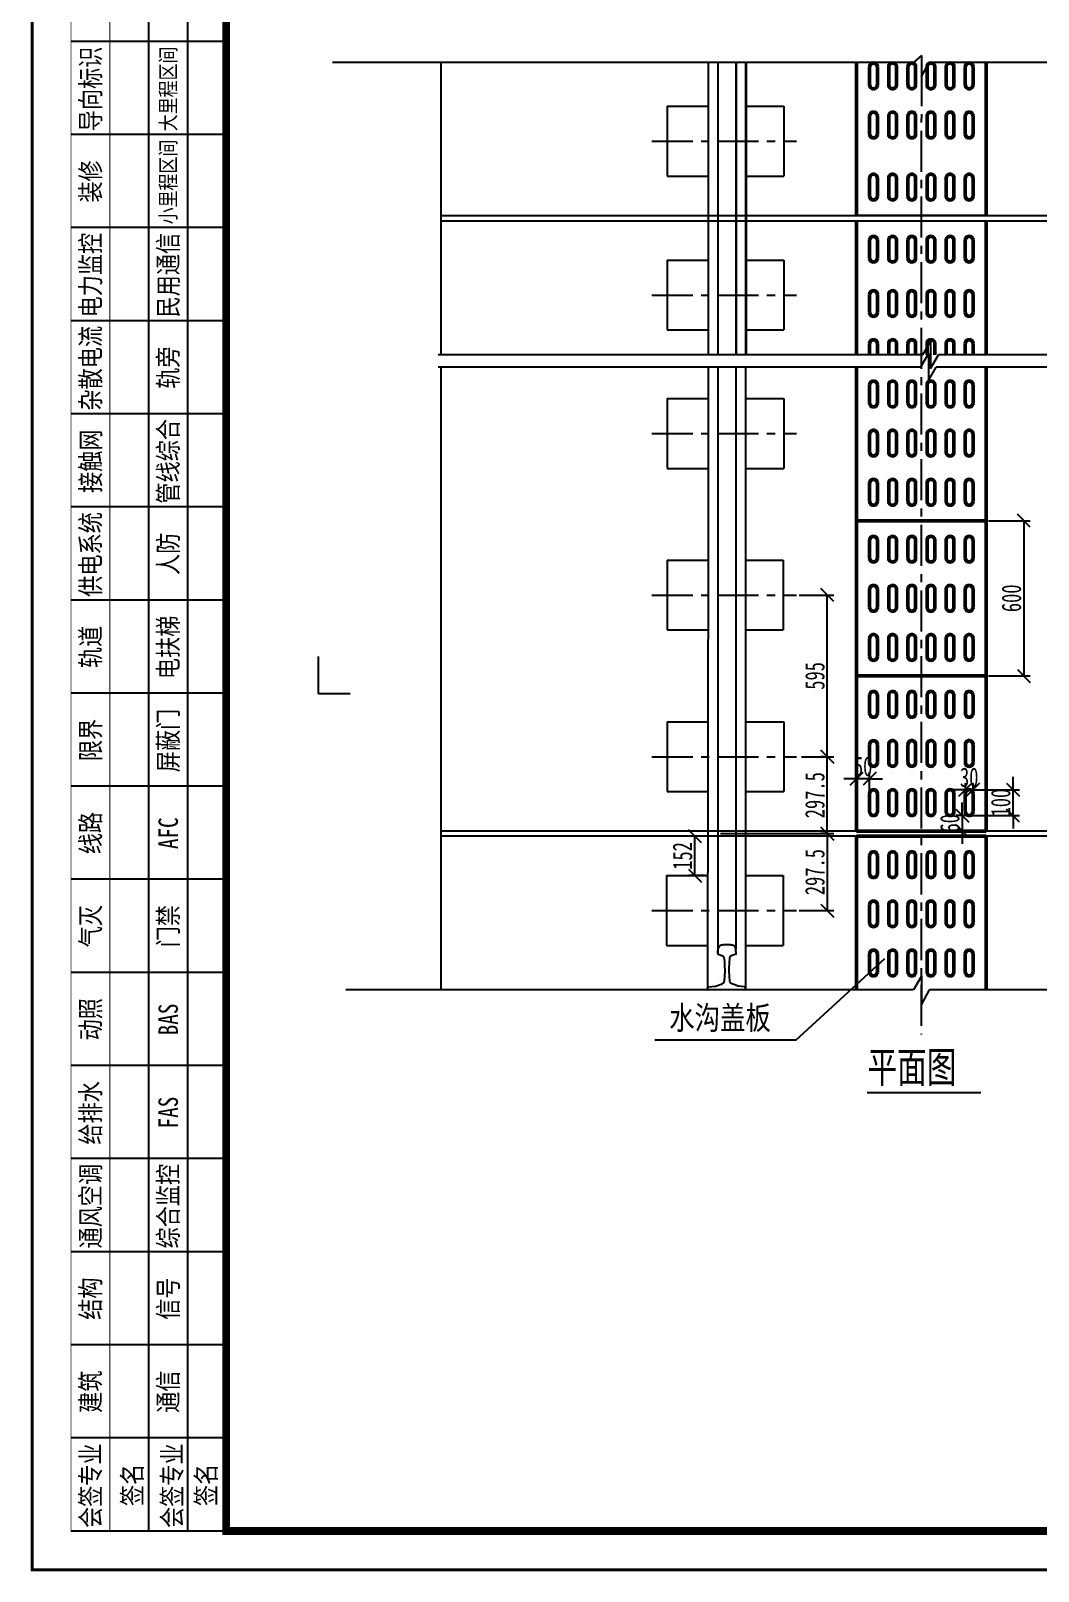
# Model space of a CAD drawing. Header units: inches. Extents: x -74742 to 562475, y -20348 to -3846.
# Drawn here: x 527814 to 531708, y -20348 to -14392 of the extents above; entities that cross this region are included whole.
import ezdxf
from ezdxf.enums import TextEntityAlignment as Align

# ---------------------------------------------------------------- set-up
doc = ezdxf.new("R2010")
doc.units = ezdxf.units.IN
doc.header["$MEASUREMENT"] = 0
doc.header["$PDSIZE"] = -1
doc.linetypes.add('ACAD_ISO04W100', pattern=[30.5, 24, -3, 0.5, -3])
doc.linetypes.add('CENTER', pattern=[50.8, 31.75, -6.35, 6.35, -6.35])
doc.layers.get('DEFPOINTS').update_dxf_attribs({"color": 250})
for name, color, linetype in [('4', 4, 'Continuous'), ('Axes', 7, 'ACAD_ISO04W100'), ('BZ', 7, 'Continuous'), ('GesoftDrawFrameCountersignBlockLayer', 7, 'Continuous'), ('GesoftDrawFrameCountersignLayer', 7, 'Continuous'), ('GesoftDrawFrameFrameBlockLayer', 7, 'Continuous'), ('GesoftDrawFrameInLineLayer', 85, 'Continuous'), ('GesoftDrawFrameOutLineLayer', 180, 'Continuous'), ('GesoftDrawFrameTitleLayer', 7, 'Continuous'), ('Main', 4, 'Continuous'), ('Secondary', 7, 'Continuous'), ('尺寸标注', 7, 'Continuous'), ('标注', 3, 'Continuous')]:
    doc.layers.add(name, color=color, linetype=linetype)
doc.styles.add('HZ', font='SimSun.ttf', dxfattribs={"width": 0.7})
doc.styles.add('HZTXT', font='SimSun.ttf', dxfattribs={"width": 0.8})
doc.styles.add('宋体', font='SimSun.ttf', dxfattribs={"width": 0.8})
doc.styles.add('宋体样式', font='SimSun.ttf', dxfattribs={"width": 0.8})
doc.styles.add('宋体样式宽度0.8', font='SimSun.ttf', dxfattribs={"width": 0.8})
doc.styles.add('条形码', font='BC_C39.FBC', dxfattribs={"height": 11})
doc.dimstyles.new('尺寸标注', dxfattribs={"dimtxt": 75, "dimasz": 50, "dimexe": 25, "dimexo": 10, "dimgap": 10, "dimtad": 1, "dimdec": 0, "dimzin": 0, "dimdsep": 46, "dimtxsty": 'HZ', "dimblk": 'OBLIQUE', "dimcen": 0.09, "dimclrt": 7, "dimazin": 2, "dimtfac": 1, "dimtdec": 0, "dimtix": 1, "dimtmove": 1, "dimatfit": 3, "dimfxl": 0, "dimtolj": 1, "dimtzin": 0, "dimarcsym": 0})

# ---------------------------------------------------------------- blocks, each defined once
blk = doc.blocks.new('_OBLIQUE')
at = {"color": 0, "linetype": 'ByBlock'}
blk.add_line((-0.5, -0.5), (0.5, 0.5), dxfattribs=at)
blk = doc.blocks.new('*D22')
at = {"layer": 'DEFPOINTS', "color": 0, "transparency": 16777216}
for p in [(530469.3, -17496.4), (530773.5, -17793.9), (530892.4, -17793.9)]:
    blk.add_point(p, dxfattribs=at)
at = {"layer": '尺寸标注', "color": 0, "lineweight": -2, "transparency": 16777216}
for p, q in [((530479.3, -17496.4), (530917.4, -17496.4)), ((530892.4, -17496.4), (530892.4, -17793.9)), ((530783.5, -17793.9), (530917.4, -17793.9))]:
    blk.add_line(p, q, dxfattribs=at)
at = {"layer": '尺寸标注', "color": 0, "lineweight": -2, "transparency": 16777216, "xscale": 50, "yscale": 50, "zscale": 50}
for p, rotation in [((530892.4, -17496.4), 90), ((530892.4, -17793.9), 270)]:
    blk.add_blockref('_OBLIQUE', p, dxfattribs=dict(at, rotation=rotation))
at = {"layer": '尺寸标注', "color": 7, "transparency": 16777216, "insert": (530844.9, -17645.1), "char_height": 75, "attachment_point": 5, "rotation": 90, "style": 'HZ'}
blk.add_mtext('\\A1;297.5', dxfattribs=at)
blk = doc.blocks.new('*D20')
at = {"layer": 'DEFPOINTS', "color": 0, "transparency": 16777216}
for p in [(530773.5, -16573.9), (530892.4, -16573.9), (530783.5, -17198.9)]:
    blk.add_point(p, dxfattribs=at)
at = {"layer": '尺寸标注', "color": 0, "lineweight": -2, "transparency": 16777216}
for p, q in [((530783.5, -16573.9), (530917.4, -16573.9)), ((530892.4, -17198.9), (530892.4, -16573.9)), ((530793.5, -17198.9), (530917.4, -17198.9))]:
    blk.add_line(p, q, dxfattribs=at)
at = {"layer": '尺寸标注', "color": 0, "lineweight": -2, "transparency": 16777216, "xscale": 50, "yscale": 50, "zscale": 50}
for p, rotation in [((530892.4, -16573.9), 90), ((530892.4, -17198.9), 270)]:
    blk.add_blockref('_OBLIQUE', p, dxfattribs=dict(at, rotation=rotation))
at = {"layer": '尺寸标注', "color": 7, "transparency": 16777216, "insert": (530844.9, -16886.4), "char_height": 75, "attachment_point": 5, "rotation": 90, "style": 'HZ'}
blk.add_mtext('\\A1;595', dxfattribs=at)
blk = doc.blocks.new('*D7')
at = {"layer": 'DEFPOINTS', "color": 0, "transparency": 16777216}
for p in [(530892.4, -17198.9), (530892.4, -17198.9), (530892.4, -17496.4)]:
    blk.add_point(p, dxfattribs=at)
at = {"layer": '尺寸标注', "color": 0, "lineweight": -2, "transparency": 16777216}
for p, q in [((530882.4, -17198.9), (530867.4, -17198.9)), ((530892.4, -17496.4), (530892.4, -17198.9)), ((530882.4, -17496.4), (530867.4, -17496.4))]:
    blk.add_line(p, q, dxfattribs=at)
at = {"layer": '尺寸标注', "color": 0, "lineweight": -2, "transparency": 16777216, "xscale": 50, "yscale": 50, "zscale": 50}
for p, rotation in [((530892.4, -17198.9), 90), ((530892.4, -17496.4), 270)]:
    blk.add_blockref('_OBLIQUE', p, dxfattribs=dict(at, rotation=rotation))
at = {"layer": '尺寸标注', "color": 7, "transparency": 16777216, "insert": (530844.9, -17347.7), "char_height": 75, "attachment_point": 5, "rotation": 90, "style": 'HZ'}
blk.add_mtext('\\A1;297.5', dxfattribs=at)
blk = doc.blocks.new('*D21')
at = {"layer": 'DEFPOINTS', "color": 0, "transparency": 16777216}
for p in [(530380.8, -17506.4), (530430.5, -17506.4), (530430.4, -17658.8)]:
    blk.add_point(p, dxfattribs=at)
at = {"layer": '尺寸标注', "color": 0, "lineweight": -2, "transparency": 16777216}
for p, q in [((530420.5, -17506.4), (530355.8, -17506.4)), ((530380.8, -17658.8), (530380.8, -17506.4)), ((530420.4, -17658.8), (530355.8, -17658.8))]:
    blk.add_line(p, q, dxfattribs=at)
at = {"layer": '尺寸标注', "color": 0, "lineweight": -2, "transparency": 16777216, "xscale": 50, "yscale": 50, "zscale": 50}
for p, rotation in [((530380.8, -17506.4), 90), ((530380.8, -17658.8), 270)]:
    blk.add_blockref('_OBLIQUE', p, dxfattribs=dict(at, rotation=rotation))
at = {"layer": '尺寸标注', "color": 7, "transparency": 16777216, "insert": (530333.3, -17582.6), "char_height": 75, "attachment_point": 5, "rotation": 90, "style": 'HZ'}
blk.add_mtext('\\A1;152', dxfattribs=at)
blk = doc.blocks.new('*D91')
at = {"layer": 'DEFPOINTS', "color": 0, "transparency": 16777216}
for p in [(531441.1, -17326.4), (531610.4, -17326.4), (531441.1, -17426.4)]:
    blk.add_point(p, dxfattribs=at)
at = {"layer": '尺寸标注', "color": 0, "lineweight": -2, "transparency": 16777216}
for p, q in [((531451.1, -17326.4), (531635.4, -17326.4)), ((531610.4, -17326.4), (531610.4, -17276.4)), ((531610.4, -17426.4), (531610.4, -17326.4)), ((531451.1, -17426.4), (531635.4, -17426.4)), ((531610.4, -17426.4), (531610.4, -17476.4))]:
    blk.add_line(p, q, dxfattribs=at)
at = {"layer": '尺寸标注', "color": 0, "lineweight": -2, "transparency": 16777216, "xscale": 50, "yscale": 50, "zscale": 50}
for p, rotation in [((531610.4, -17326.4), 270), ((531610.4, -17426.4), 90)]:
    blk.add_blockref('_OBLIQUE', p, dxfattribs=dict(at, rotation=rotation))
at = {"layer": '尺寸标注', "color": 7, "transparency": 16777216, "insert": (531562.9, -17376.4), "char_height": 75, "attachment_point": 5, "rotation": 90, "style": 'HZ'}
blk.add_mtext('\\A1;100', dxfattribs=at)
blk = doc.blocks.new('*D92')
at = {"layer": 'DEFPOINTS', "color": 0, "transparency": 16777216}
for p in [(531456.1, -17326.4), (531426.1, -17354.6), (531456.1, -17354.6)]:
    blk.add_point(p, dxfattribs=at)
at = {"layer": '尺寸标注', "color": 0, "lineweight": -2, "transparency": 16777216}
for p, q in [((531426.1, -17326.4), (531376.1, -17326.4)), ((531426.1, -17344.6), (531426.1, -17301.4)), ((531426.1, -17326.4), (531456.1, -17326.4)), ((531456.1, -17344.6), (531456.1, -17301.4)), ((531456.1, -17326.4), (531506.1, -17326.4))]:
    blk.add_line(p, q, dxfattribs=at)
at = {"layer": '尺寸标注', "color": 0, "lineweight": -2, "transparency": 16777216, "xscale": 50, "yscale": 50, "zscale": 50}
blk.add_blockref('_OBLIQUE', (531426.1, -17326.4), dxfattribs=at)
at = {"layer": '尺寸标注', "color": 0, "lineweight": -2, "transparency": 16777216, "xscale": 50, "yscale": 50, "zscale": 50, "rotation": 180}
blk.add_blockref('_OBLIQUE', (531456.1, -17326.4), dxfattribs=at)
at = {"layer": '尺寸标注', "color": 7, "transparency": 16777216, "insert": (531441.1, -17278.9), "char_height": 75, "attachment_point": 5, "style": 'HZ'}
blk.add_mtext('\\A1;30', dxfattribs=at)
blk = doc.blocks.new('*D93')
at = {"layer": 'DEFPOINTS', "color": 0, "transparency": 16777216}
for p in [(531006.1, -17284.1), (531006.1, -17376.4), (531056.1, -17376.4)]:
    blk.add_point(p, dxfattribs=at)
at = {"layer": '尺寸标注', "color": 0, "lineweight": -2, "transparency": 16777216}
for p, q in [((531006.1, -17366.4), (531006.1, -17259.1)), ((531056.1, -17366.4), (531056.1, -17259.1)), ((531006.1, -17284.1), (530956.1, -17284.1)), ((531056.1, -17284.1), (531006.1, -17284.1)), ((531056.1, -17284.1), (531106.1, -17284.1))]:
    blk.add_line(p, q, dxfattribs=at)
at = {"layer": '尺寸标注', "color": 0, "lineweight": -2, "transparency": 16777216, "xscale": 50, "yscale": 50, "zscale": 50}
blk.add_blockref('_OBLIQUE', (531006.1, -17284.1), dxfattribs=at)
at = {"layer": '尺寸标注', "color": 0, "lineweight": -2, "transparency": 16777216, "xscale": 50, "yscale": 50, "zscale": 50, "rotation": 180}
blk.add_blockref('_OBLIQUE', (531056.1, -17284.1), dxfattribs=at)
at = {"layer": '尺寸标注', "color": 7, "transparency": 16777216, "insert": (531031.1, -17236.6), "char_height": 75, "attachment_point": 5, "style": 'HZ'}
blk.add_mtext('\\A1;50', dxfattribs=at)
blk = doc.blocks.new('*D94')
at = {"layer": 'DEFPOINTS', "color": 0, "transparency": 16777216}
for p in [(531441.1, -17426.4), (531414, -17486.4), (531441.1, -17486.4)]:
    blk.add_point(p, dxfattribs=at)
at = {"layer": '尺寸标注', "color": 0, "lineweight": -2, "transparency": 16777216}
for p, q in [((531414, -17426.4), (531414, -17376.4)), ((531431.1, -17426.4), (531389, -17426.4)), ((531414, -17426.4), (531414, -17486.4)), ((531431.1, -17486.4), (531389, -17486.4)), ((531414, -17486.4), (531414, -17536.4))]:
    blk.add_line(p, q, dxfattribs=at)
at = {"layer": '尺寸标注', "color": 0, "lineweight": -2, "transparency": 16777216, "xscale": 50, "yscale": 50, "zscale": 50}
for p, rotation in [((531414, -17426.4), 270), ((531414, -17486.4), 90)]:
    blk.add_blockref('_OBLIQUE', p, dxfattribs=dict(at, rotation=rotation))
at = {"layer": '尺寸标注', "color": 7, "transparency": 16777216, "insert": (531366.5, -17456.4), "char_height": 75, "attachment_point": 5, "rotation": 90, "style": 'HZ'}
blk.add_mtext('\\A1;60', dxfattribs=at)
blk = doc.blocks.new('*D95')
at = {"layer": 'DEFPOINTS', "color": 0, "transparency": 16777216}
for p in [(531506.1, -16286.4), (531506.1, -16886.4), (531652.1, -16886.4)]:
    blk.add_point(p, dxfattribs=at)
at = {"layer": '尺寸标注', "color": 0, "lineweight": -2, "transparency": 16777216}
for p, q in [((531516.1, -16286.4), (531677.1, -16286.4)), ((531652.1, -16286.4), (531652.1, -16886.4)), ((531516.1, -16886.4), (531677.1, -16886.4))]:
    blk.add_line(p, q, dxfattribs=at)
at = {"layer": '尺寸标注', "color": 0, "lineweight": -2, "transparency": 16777216, "xscale": 50, "yscale": 50, "zscale": 50}
for p, rotation in [((531652.1, -16286.4), 90), ((531652.1, -16886.4), 270)]:
    blk.add_blockref('_OBLIQUE', p, dxfattribs=dict(at, rotation=rotation))
at = {"layer": '尺寸标注', "color": 7, "transparency": 16777216, "insert": (531604.6, -16586.4), "char_height": 75, "attachment_point": 5, "rotation": 90, "style": 'HZ'}
blk.add_mtext('\\A1;600', dxfattribs=at)
blk = doc.blocks.new('杭州4号线二期会签定义_2e1cf7a908f61d0b50dc33cccab90907')
at = {"layer": 'GesoftDrawFrameCountersignLayer', "color": 7}
for p, q in [((0, 192), (-20, 192)), ((0, 180), (-20, 180)), ((0, 168), (-20, 168)), ((0, 156), (-20, 156)), ((0, 144), (-20, 144)), ((0, 132), (-20, 132)), ((0, 120), (-20, 120)), ((0, 108), (-20, 108)), ((0, 96), (-20, 96)), ((0, 84), (-20, 84)), ((0, 72), (-20, 72)), ((0, 60), (-20, 60)), ((0, 48), (-20, 48)), ((0, 36), (-20, 36)), ((0, 24), (-20, 24)), ((0, 12), (-20, 12)), ((0, 0), (-20, 0))]:
    blk.add_line(p, q, dxfattribs=at)
for points in [[(0, 285), (0, 0)], [(-10, 204), (-10, 0)], [(-5, 204), (-5, 0)]]:
    blk.add_lwpolyline(points, dxfattribs=at)
at = {"layer": 'GesoftDrawFrameCountersignLayer', "color": 7, "const_width": 0.1}
for points in [[(-20, 282), (-20, 0)], [(-15, 204), (-15, 0)]]:
    blk.add_lwpolyline(points, dxfattribs=at)
at = {"layer": 'GesoftDrawFrameCountersignLayer', "color": 7, "style": '宋体样式宽度0.8', "width": 0.8}
for s, height, p in [('导向标识', 2.5, (-16.23, 180.42)), ('大里程区间', 2, (-6.48, 180.42)), ('小里程区间', 2, (-6.48, 168.42)), ('装修', 2.5, (-16.23, 171.23)), ('电力监控', 2.5, (-16.23, 156.42)), ('民用通信', 2.5, (-6.23, 156.42)), ('杂散电流', 2.5, (-16.23, 144.42)), ('轨旁', 2.5, (-6.23, 147.23)), ('管线综合', 2.5, (-6.23, 132.42)), ('接触网', 2.5, (-16.23, 133.8)), ('供电系统', 2.5, (-16.23, 120.42)), ('人防', 2.5, (-6.23, 123.23)), ('电扶梯', 2.5, (-6.23, 109.8)), ('轨道', 2.5, (-16.23, 111.23)), ('屏蔽门', 2.5, (-6.23, 97.8)), ('限界', 2.5, (-16.23, 99.23)), ('线路', 2.5, (-16.23, 87.23)), ('AFC', 2.5, (-6.23, 87.9)), ('气灭', 2.5, (-16.23, 75.23)), ('门禁', 2.5, (-6.23, 75.23)), ('动照', 2.5, (-16.23, 63.23)), ('BAS', 2.5, (-6.23, 63.9)), ('给排水', 2.5, (-16.23, 49.8)), ('FAS', 2.5, (-6.23, 51.9)), ('通风空调', 2.5, (-16.23, 36.42)), ('综合监控', 2.5, (-6.23, 36.42)), ('结构', 2.5, (-16.23, 27.23)), ('信号', 2.5, (-6.23, 27.23)), ('建筑', 2.5, (-16.23, 15.23)), ('通信', 2.5, (-6.23, 15.23)), ('会签专业   ', 2.5, (-16.23, 0.39)), ('会签专业   ', 2.5, (-5.73, 0.39)), ('签名', 2.5, (-10.85, 3.22)), ('签名', 2.5, (-1.35, 3.22))]:
    blk.add_text(s, height=height, rotation=90, dxfattribs=at).set_placement(p)
blk = doc.blocks.new('1.75_cc4a936f11f0dce201581042e7c3c253')
at = {"layer": 'GesoftDrawFrameInLineLayer', "color": 0, "const_width": 1}
blk.add_lwpolyline([(0, 0), (0, 287), (-1125, 287), (-1125, 0), (0, 0)], dxfattribs=at)
at = {"layer": 'GesoftDrawFrameOutLineLayer', "color": 0, "const_width": 0.35}
blk.add_lwpolyline([(5, -5), (5, 292), (-1150, 292), (-1150, -5), (5, -5)], dxfattribs=at)
blk = doc.blocks.new('GESOFT00000000NEW_049a35bf7f0736cc4250df00ece10f93_cc4a936f11f0dce201581042e7c3c253_2e1cf7a908f61d0b50dc33cccab90907')
at = {"layer": 'GesoftDrawFrameCountersignBlockLayer'}
blk.add_blockref('杭州4号线二期会签定义_2e1cf7a908f61d0b50dc33cccab90907', (-1125, 0), dxfattribs=at)
at = {"layer": 'GesoftDrawFrameFrameBlockLayer'}
blk.add_blockref('1.75_cc4a936f11f0dce201581042e7c3c253', (0, 0), dxfattribs=at)
at = {"layer": 'GesoftDrawFrameTitleLayer', "color": 7, "style": '条形码', "width": 2}
blk.add_attdef('BARCODE', (-2.8, 60.5), '', height=6, rotation=90, dxfattribs=at)
at = {"layer": 'GesoftDrawFrameTitleLayer', "style": '宋体样式'}
for tag, height, width, p in [('GCMC0', 3.6, 0.8, (-40, 43.4)), ('SHEJI', 2.5, 0.8, (-154, 35.2)), ('SHEJI2', 2.5, 0.8, (-137.76, 35.27)), ('SJJD', 2.5, 0.8, (-14, 34.4)), ('JIAOHE', 2.5, 0.8, (-154, 28.8)), ('JIAOHE2', 2.5, 0.8, (-137.61, 28.83)), ('VERSION0', 2.5, 0.8, (-14, 26.4)), ('ZTSD', 2.5, 0.8, (-190, 24)), ('CEMING', 4, 0.7, (-84, 22.59)), ('ZYFZR1', 2.5, 0.8, (-154, 22.4)), ('ZYFZR2', 2.5, 0.8, (-137.76, 22.24)), ('BILI', 2.5, 0.8, (-14, 18.4)), ('XMFZR1', 2.5, 0.8, (-154, 16)), ('XMFZR2', 2.5, 0.8, (-137.98, 16.22)), ('DOCNAME0', 3.5, 0.9, (-84, 13.27)), ('SENHE', 2.5, 0.8, (-154, 9.6)), ('SENHE2', 2.5, 0.8, (-137.41, 9.52)), ('DOCNAME2', 3.5, 0.9, (-84, 9.42)), ('RIQI', 2.5, 0.8, (-14, 10.4)), ('XTSD', 2.5, 0.8, (-190, 4.8)), ('SENDING', 2.5, 0.8, (-154, 3.2)), ('SENDING2', 2.5, 0.8, (-137.41, 3.81)), ('TUHAO', 2.5, 0.8, (-91.5, 3.2)), ('PROJECTNO', 2.5, 0.8, (-47.5, 3.2)), ('PAGENUMBER', 2.5, 0.8, (-31.78, 3.83)), ('PAGECOUNT', 2.5, 0.8, (-10.8, 3.83))]:
    blk.add_attdef(tag, text='', height=height, dxfattribs=dict(at, width=width)).set_placement(p, align=Align.MIDDLE_CENTER)
blk.add_attdef('PIANMING', text='', height=4, dxfattribs=at).set_placement((-84, 31.09), align=Align.MIDDLE_CENTER)

msp = doc.modelspace()

# ---------------------------------------------------------------- linework, layer by layer
at = {"lineweight": 50}
for p, q in [((531006.06, -14515.23), (531006.06, -15106.39)), ((531056.06, -14601.44), (531056.06, -14531.39)), ((531086.06, -14601.44), (531086.06, -14531.44)), ((531130.06, -14601.46), (531130.06, -14531.38)), ((531160.06, -14531.38), (531160.06, -14601.46)), ((531204.06, -14601.46), (531204.06, -14531.38)), ((531234.06, -14531.38), (531234.06, -14601.46)), ((531278.06, -14601.46), (531278.06, -14531.38)), ((531308.06, -14531.38), (531308.06, -14601.46)), ((531352.06, -14601.46), (531352.06, -14531.38)), ((531382.06, -14531.38), (531382.06, -14601.43)), ((531426.06, -14601.46), (531426.06, -14531.38)), ((531456.06, -14531.38), (531456.06, -14601.46)), ((531506.06, -15106.39), (531506.06, -14515.23)), ((531056.06, -14791.44), (531056.06, -14721.39)), ((531086.06, -14791.44), (531086.06, -14721.44)), ((531130.06, -14791.46), (531130.06, -14721.38)), ((531160.06, -14721.38), (531160.06, -14791.46)), ((531204.06, -14791.46), (531204.06, -14721.38)), ((531234.06, -14721.38), (531234.06, -14791.46)), ((531278.06, -14791.46), (531278.06, -14721.38)), ((531308.06, -14721.38), (531308.06, -14791.46)), ((531352.06, -14791.46), (531352.06, -14721.38)), ((531382.06, -14721.38), (531382.06, -14791.43)), ((531426.06, -14791.46), (531426.06, -14721.38)), ((531456.06, -14721.38), (531456.06, -14791.46)), ((531056.06, -15031.39), (531056.06, -14961.34)), ((531086.06, -15031.39), (531086.06, -14961.39)), ((531130.06, -15031.41), (531130.06, -14961.33)), ((531160.06, -14961.33), (531160.06, -15031.41)), ((531204.06, -15031.41), (531204.06, -14961.33)), ((531234.06, -14961.33), (531234.06, -15031.41)), ((531278.06, -15031.41), (531278.06, -14961.33)), ((531308.06, -14961.33), (531308.06, -15031.41)), ((531352.06, -15031.41), (531352.06, -14961.33)), ((531382.06, -14961.33), (531382.06, -15031.38)), ((531426.06, -15031.41), (531426.06, -14961.33)), ((531456.06, -14961.33), (531456.06, -15031.41)), ((531006.06, -15126.39), (531006.06, -15644.87)), ((531506.06, -15644.87), (531506.06, -15126.39)), ((531056.06, -15271.43), (531056.06, -15201.39)), ((531086.06, -15271.43), (531086.06, -15201.43)), ((531130.06, -15271.45), (531130.06, -15201.37)), ((531160.06, -15201.37), (531160.06, -15271.45)), ((531204.06, -15271.45), (531204.06, -15201.37)), ((531234.06, -15201.37), (531234.06, -15271.45)), ((531278.06, -15271.45), (531278.06, -15201.37)), ((531308.06, -15201.37), (531308.06, -15271.45)), ((531352.06, -15271.45), (531352.06, -15201.37)), ((531382.06, -15201.37), (531382.06, -15271.42)), ((531426.06, -15271.45), (531426.06, -15201.37)), ((531456.06, -15201.37), (531456.06, -15271.45)), ((531056.06, -15481.43), (531056.06, -15411.39)), ((531086.06, -15481.43), (531086.06, -15411.43)), ((531130.06, -15481.45), (531130.06, -15411.37)), ((531160.06, -15411.37), (531160.06, -15481.45)), ((531204.06, -15481.45), (531204.06, -15411.37)), ((531234.06, -15411.37), (531234.06, -15481.45)), ((531278.06, -15481.45), (531278.06, -15411.37)), ((531308.06, -15411.37), (531308.06, -15481.45)), ((531352.06, -15481.45), (531352.06, -15411.37)), ((531382.06, -15411.37), (531382.06, -15481.42)), ((531426.06, -15481.45), (531426.06, -15411.37)), ((531456.06, -15411.37), (531456.06, -15481.45)), ((531056.06, -15644.87), (531056.06, -15601.39)), ((531086.06, -15644.87), (531086.06, -15601.43)), ((531130.06, -15644.87), (531130.06, -15601.37)), ((531160.06, -15601.37), (531160.06, -15644.87)), ((531204.06, -15644.87), (531204.06, -15601.37)), ((531234.06, -15601.37), (531234.06, -15644.87)), ((531278.06, -15644.87), (531278.06, -15601.37)), ((531308.06, -15601.37), (531308.06, -15644.87)), ((531352.06, -15644.87), (531352.06, -15601.37)), ((531382.06, -15601.37), (531382.06, -15644.87)), ((531426.06, -15644.87), (531426.06, -15601.37)), ((531456.06, -15601.37), (531456.06, -15644.87)), ((531006.06, -15693.26), (531006.06, -16546.39)), ((531506.06, -16546.39), (531506.06, -15693.26)), ((531056.06, -15831.39), (531056.06, -15761.34)), ((531086.06, -15831.39), (531086.06, -15761.39)), ((531130.06, -15831.41), (531130.06, -15761.33)), ((531160.06, -15761.33), (531160.06, -15831.41)), ((531204.06, -15831.41), (531204.06, -15761.33)), ((531234.06, -15761.33), (531234.06, -15831.41)), ((531278.06, -15831.41), (531278.06, -15761.33)), ((531308.06, -15761.33), (531308.06, -15831.41)), ((531352.06, -15831.41), (531352.06, -15761.33)), ((531382.06, -15761.33), (531382.06, -15831.38)), ((531426.06, -15831.41), (531426.06, -15761.33)), ((531456.06, -15761.33), (531456.06, -15831.41)), ((531056.06, -16021.39), (531056.06, -15951.34)), ((531086.06, -16021.39), (531086.06, -15951.39)), ((531130.06, -16021.41), (531130.06, -15951.33)), ((531160.06, -15951.33), (531160.06, -16021.41)), ((531204.06, -16021.41), (531204.06, -15951.33)), ((531234.06, -15951.33), (531234.06, -16021.41)), ((531278.06, -16021.41), (531278.06, -15951.33)), ((531308.06, -15951.33), (531308.06, -16021.41)), ((531352.06, -16021.41), (531352.06, -15951.33)), ((531382.06, -15951.33), (531382.06, -16021.38)), ((531426.06, -16021.41), (531426.06, -15951.33)), ((531456.06, -15951.33), (531456.06, -16021.41)), ((531056.06, -16211.39), (531056.06, -16141.34)), ((531086.06, -16211.39), (531086.06, -16141.39)), ((531130.06, -16211.41), (531130.06, -16141.33)), ((531160.06, -16141.33), (531160.06, -16211.41)), ((531204.06, -16211.41), (531204.06, -16141.33)), ((531234.06, -16141.33), (531234.06, -16211.41)), ((531278.06, -16211.41), (531278.06, -16141.33)), ((531308.06, -16141.33), (531308.06, -16211.41)), ((531352.06, -16211.41), (531352.06, -16141.33)), ((531382.06, -16141.33), (531382.06, -16211.38)), ((531426.06, -16211.41), (531426.06, -16141.33)), ((531456.06, -16141.33), (531456.06, -16211.41)), ((531506.06, -16286.39), (531006.06, -16286.39)), ((531056.06, -16431.38), (531056.06, -16361.33)), ((531086.06, -16431.38), (531086.06, -16361.38)), ((531130.06, -16431.4), (531130.06, -16361.32)), ((531160.06, -16361.32), (531160.06, -16431.4)), ((531204.06, -16431.4), (531204.06, -16361.32)), ((531234.06, -16361.32), (531234.06, -16431.4)), ((531278.06, -16431.4), (531278.06, -16361.32)), ((531308.06, -16361.32), (531308.06, -16431.4)), ((531352.06, -16431.4), (531352.06, -16361.32)), ((531382.06, -16361.32), (531382.06, -16431.37)), ((531426.06, -16431.4), (531426.06, -16361.32)), ((531456.06, -16361.32), (531456.06, -16431.4)), ((531006.06, -16546.39), (531006.06, -17486.39)), ((531056.06, -16621.39), (531056.06, -16551.34)), ((531086.06, -16621.39), (531086.06, -16551.39)), ((531130.06, -16621.41), (531130.06, -16551.33)), ((531160.06, -16551.33), (531160.06, -16621.41)), ((531204.06, -16621.41), (531204.06, -16551.33)), ((531234.06, -16551.33), (531234.06, -16621.41)), ((531278.06, -16621.41), (531278.06, -16551.33)), ((531308.06, -16551.33), (531308.06, -16621.41)), ((531352.06, -16621.41), (531352.06, -16551.33)), ((531382.06, -16551.33), (531382.06, -16621.38)), ((531426.06, -16621.41), (531426.06, -16551.33)), ((531456.06, -16551.33), (531456.06, -16621.41)), ((531506.06, -17486.39), (531506.06, -16546.39)), ((531056.06, -16811.39), (531056.06, -16741.34)), ((531086.06, -16811.39), (531086.06, -16741.39)), ((531130.06, -16811.41), (531130.06, -16741.33)), ((531160.06, -16741.33), (531160.06, -16811.41)), ((531204.06, -16811.41), (531204.06, -16741.33)), ((531234.06, -16741.33), (531234.06, -16811.41)), ((531278.06, -16811.41), (531278.06, -16741.33)), ((531308.06, -16741.33), (531308.06, -16811.41)), ((531352.06, -16811.41), (531352.06, -16741.33)), ((531382.06, -16741.33), (531382.06, -16811.38)), ((531426.06, -16811.41), (531426.06, -16741.33)), ((531456.06, -16741.33), (531456.06, -16811.41)), ((531506.06, -16886.39), (531006.06, -16886.39)), ((531056.07, -17031.43), (531056.07, -16961.39)), ((531086.07, -17031.43), (531086.07, -16961.43)), ((531130.07, -17031.45), (531130.07, -16961.37)), ((531160.07, -16961.37), (531160.07, -17031.45)), ((531204.07, -17031.45), (531204.07, -16961.37)), ((531234.07, -16961.37), (531234.07, -17031.45)), ((531278.07, -17031.45), (531278.07, -16961.37)), ((531308.07, -16961.37), (531308.07, -17031.45)), ((531352.07, -17031.45), (531352.07, -16961.37)), ((531382.07, -16961.37), (531382.07, -17031.42)), ((531426.07, -17031.45), (531426.07, -16961.37)), ((531456.07, -16961.37), (531456.07, -17031.45)), ((531056.07, -17221.43), (531056.07, -17151.39)), ((531086.07, -17221.43), (531086.07, -17151.43)), ((531130.07, -17221.45), (531130.07, -17151.37)), ((531160.07, -17151.37), (531160.07, -17221.45)), ((531204.07, -17221.45), (531204.07, -17151.37)), ((531234.07, -17151.37), (531234.07, -17221.45)), ((531278.07, -17221.45), (531278.07, -17151.37)), ((531308.07, -17151.37), (531308.07, -17221.45)), ((531352.07, -17221.45), (531352.07, -17151.37)), ((531382.07, -17151.37), (531382.07, -17221.42)), ((531426.07, -17221.45), (531426.07, -17151.37)), ((531456.07, -17151.37), (531456.07, -17221.45)), ((531056.06, -17411.39), (531056.06, -17341.34)), ((531086.06, -17411.39), (531086.06, -17341.39)), ((531130.06, -17411.41), (531130.06, -17341.33)), ((531160.06, -17341.33), (531160.06, -17411.41)), ((531204.06, -17411.41), (531204.06, -17341.33)), ((531234.06, -17341.33), (531234.06, -17411.41)), ((531278.06, -17411.41), (531278.06, -17341.33)), ((531308.06, -17341.33), (531308.06, -17411.41)), ((531352.06, -17411.41), (531352.06, -17341.33)), ((531382.06, -17341.33), (531382.06, -17411.38)), ((531426.06, -17411.41), (531426.06, -17341.33)), ((531456.06, -17341.33), (531456.06, -17411.41)), ((531506.06, -17486.39), (531006.06, -17486.39)), ((531006.06, -17506.39), (531506.06, -17506.39)), ((531006.06, -17506.39), (531506.06, -17506.39)), ((531006.06, -17506.39), (531006.06, -18100.9)), ((531506.06, -18100.9), (531506.06, -17506.39)), ((531056.06, -17651.44), (531056.06, -17581.39)), ((531086.06, -17651.44), (531086.06, -17581.44)), ((531130.06, -17651.46), (531130.06, -17581.38)), ((531160.06, -17581.38), (531160.06, -17651.46)), ((531204.06, -17651.46), (531204.06, -17581.38)), ((531234.06, -17581.38), (531234.06, -17651.46)), ((531278.06, -17651.46), (531278.06, -17581.38)), ((531308.06, -17581.38), (531308.06, -17651.46)), ((531352.06, -17651.46), (531352.06, -17581.38)), ((531382.06, -17581.38), (531382.06, -17651.43)), ((531426.06, -17651.46), (531426.06, -17581.38)), ((531456.06, -17581.38), (531456.06, -17651.46)), ((531056.06, -17841.44), (531056.06, -17771.39)), ((531086.06, -17841.44), (531086.06, -17771.44)), ((531130.06, -17841.46), (531130.06, -17771.38)), ((531160.06, -17771.38), (531160.06, -17841.46)), ((531204.06, -17841.46), (531204.06, -17771.38)), ((531234.06, -17771.38), (531234.06, -17841.46)), ((531278.06, -17841.46), (531278.06, -17771.38)), ((531308.06, -17771.38), (531308.06, -17841.46)), ((531352.06, -17841.46), (531352.06, -17771.38)), ((531382.06, -17771.38), (531382.06, -17841.43)), ((531426.06, -17841.46), (531426.06, -17771.38)), ((531456.06, -17771.38), (531456.06, -17841.46)), ((531056.06, -18031.44), (531056.06, -17961.39)), ((531086.06, -18031.44), (531086.06, -17961.44)), ((531130.06, -18031.46), (531130.06, -17961.38)), ((531160.06, -17961.38), (531160.06, -18031.46)), ((531204.06, -18031.46), (531204.06, -17961.38)), ((531234.06, -17961.38), (531234.06, -18031.46)), ((531278.06, -18031.46), (531278.06, -17961.38)), ((531308.06, -17961.38), (531308.06, -18031.46)), ((531352.06, -18031.46), (531352.06, -17961.38)), ((531382.06, -17961.38), (531382.06, -18031.43)), ((531426.06, -18031.46), (531426.06, -17961.38)), ((531456.06, -17961.38), (531456.06, -18031.46))]:
    msp.add_line(p, q, dxfattribs=at)
for p, q in [((531006.06, -15556.51), (531006.06, -15496.51)), ((531006.06, -16546.39), (531006.06, -16486.39))]:
    msp.add_line(p, q)
for centre, start, end in [((531071.06, -14531.42), 359.906064, 180.093936), ((531145.06, -14531.4), 359.906064, 180.093936), ((531219.06, -14531.4), 359.906064, 180.093936), ((531293.06, -14531.4), 359.906064, 180.093936), ((531367.06, -14531.4), 359.906064, 180.093936), ((531441.06, -14531.4), 359.906064, 180.093936), ((531071.06, -14601.46), 179.935728, 0.064272), ((531145.06, -14601.44), 179.935728, 0.064272), ((531219.06, -14601.44), 179.935728, 0.064272), ((531293.06, -14601.44), 179.935728, 0.064272), ((531367.06, -14601.44), 179.935728, 0.064272), ((531441.06, -14601.44), 179.935728, 0.064272), ((531071.06, -14721.42), 359.906064, 180.093936), ((531145.06, -14721.4), 359.906064, 180.093936), ((531219.06, -14721.4), 359.906064, 180.093936), ((531293.06, -14721.4), 359.906064, 180.093936), ((531367.06, -14721.4), 359.906064, 180.093936), ((531441.06, -14721.4), 359.906064, 180.093936), ((531071.06, -14791.46), 179.935728, 0.064272), ((531145.06, -14791.44), 179.935728, 0.064272), ((531219.06, -14791.44), 179.935728, 0.064272), ((531293.06, -14791.44), 179.935728, 0.064272), ((531367.06, -14791.44), 179.935728, 0.064272), ((531441.06, -14791.44), 179.935728, 0.064272), ((531071.06, -14961.37), 359.906064, 180.093936), ((531145.06, -14961.35), 359.906064, 180.093936), ((531219.06, -14961.35), 359.906064, 180.093936), ((531293.06, -14961.35), 359.906064, 180.093936), ((531367.06, -14961.35), 359.906064, 180.093936), ((531441.06, -14961.35), 359.906064, 180.093936), ((531071.06, -15031.41), 179.935728, 0.064272), ((531145.06, -15031.39), 179.935728, 0.064272), ((531219.06, -15031.39), 179.935728, 0.064272), ((531293.06, -15031.39), 179.935728, 0.064272), ((531367.06, -15031.39), 179.935728, 0.064272), ((531441.06, -15031.39), 179.935728, 0.064272), ((531071.06, -15201.41), 359.906064, 180.093936), ((531145.06, -15201.39), 359.906064, 180.093936), ((531219.06, -15201.39), 359.906064, 180.093936), ((531293.06, -15201.39), 359.906064, 180.093936), ((531367.06, -15201.39), 359.906064, 180.093936), ((531441.06, -15201.39), 359.906064, 180.093936), ((531071.06, -15271.45), 179.935728, 0.064272), ((531145.06, -15271.43), 179.935728, 0.064272), ((531219.06, -15271.43), 179.935728, 0.064272), ((531293.06, -15271.43), 179.935728, 0.064272), ((531367.06, -15271.43), 179.935728, 0.064272), ((531441.06, -15271.43), 179.935728, 0.064272), ((531071.06, -15411.41), 359.906064, 180.093936), ((531145.06, -15411.39), 359.906064, 180.093936), ((531219.06, -15411.39), 359.906064, 180.093936), ((531293.06, -15411.39), 359.906064, 180.093936), ((531367.06, -15411.39), 359.906064, 180.093936), ((531441.06, -15411.39), 359.906064, 180.093936), ((531071.06, -15481.45), 179.935728, 0.064272), ((531145.06, -15481.43), 179.935728, 0.064272), ((531219.06, -15481.43), 179.935728, 0.064272), ((531293.06, -15481.43), 179.935728, 0.064272), ((531367.06, -15481.43), 179.935728, 0.064272), ((531441.06, -15481.43), 179.935728, 0.064272), ((531071.06, -15601.41), 359.906064, 180.093936), ((531145.06, -15601.39), 359.906064, 180.093936), ((531219.06, -15601.39), 359.906064, 180.093936), ((531293.06, -15601.39), 359.906064, 180.093936), ((531367.06, -15601.39), 359.906064, 180.093936), ((531441.06, -15601.39), 359.906064, 180.093936), ((531071.06, -15761.37), 359.906064, 180.093936), ((531145.06, -15761.35), 359.906064, 180.093936), ((531219.06, -15761.35), 359.906064, 180.093936), ((531293.06, -15761.35), 359.906064, 180.093936), ((531367.06, -15761.35), 359.906064, 180.093936), ((531441.06, -15761.35), 359.906064, 180.093936), ((531071.06, -15831.41), 179.935728, 0.064272), ((531145.06, -15831.39), 179.935728, 0.064272), ((531219.06, -15831.39), 179.935728, 0.064272), ((531293.06, -15831.39), 179.935728, 0.064272), ((531367.06, -15831.39), 179.935728, 0.064272), ((531441.06, -15831.39), 179.935728, 0.064272), ((531071.06, -15951.37), 359.906064, 180.093936), ((531145.06, -15951.35), 359.906064, 180.093936), ((531219.06, -15951.35), 359.906064, 180.093936), ((531293.06, -15951.35), 359.906064, 180.093936), ((531367.06, -15951.35), 359.906064, 180.093936), ((531441.06, -15951.35), 359.906064, 180.093936), ((531071.06, -16021.41), 179.935728, 0.064272), ((531145.06, -16021.39), 179.935728, 0.064272), ((531219.06, -16021.39), 179.935728, 0.064272), ((531293.06, -16021.39), 179.935728, 0.064272), ((531367.06, -16021.39), 179.935728, 0.064272), ((531441.06, -16021.39), 179.935728, 0.064272), ((531071.06, -16141.37), 359.906064, 180.093936), ((531145.06, -16141.35), 359.906064, 180.093936), ((531219.06, -16141.35), 359.906064, 180.093936), ((531293.06, -16141.35), 359.906064, 180.093936), ((531367.06, -16141.35), 359.906064, 180.093936), ((531441.06, -16141.35), 359.906064, 180.093936), ((531071.06, -16211.41), 179.935728, 0.064272), ((531145.06, -16211.39), 179.935728, 0.064272), ((531219.06, -16211.39), 179.935728, 0.064272), ((531293.06, -16211.39), 179.935728, 0.064272), ((531367.06, -16211.39), 179.935728, 0.064272), ((531441.06, -16211.39), 179.935728, 0.064272), ((531071.06, -16361.36), 359.906064, 180.093936), ((531145.06, -16361.34), 359.906064, 180.093936), ((531219.06, -16361.34), 359.906064, 180.093936), ((531293.06, -16361.34), 359.906064, 180.093936), ((531367.06, -16361.34), 359.906064, 180.093936), ((531441.06, -16361.34), 359.906064, 180.093936), ((531071.06, -16431.4), 179.935728, 0.064272), ((531145.06, -16431.38), 179.935728, 0.064272), ((531219.06, -16431.38), 179.935728, 0.064272), ((531293.06, -16431.38), 179.935728, 0.064272), ((531367.06, -16431.38), 179.935728, 0.064272), ((531441.06, -16431.38), 179.935728, 0.064272), ((531071.06, -16551.37), 359.906064, 180.093936), ((531145.06, -16551.35), 359.906064, 180.093936), ((531219.06, -16551.35), 359.906064, 180.093936), ((531293.06, -16551.35), 359.906064, 180.093936), ((531367.06, -16551.35), 359.906064, 180.093936), ((531441.06, -16551.35), 359.906064, 180.093936), ((531071.06, -16621.41), 179.935728, 0.064272), ((531145.06, -16621.39), 179.935728, 0.064272), ((531219.06, -16621.39), 179.935728, 0.064272), ((531293.06, -16621.39), 179.935728, 0.064272), ((531367.06, -16621.39), 179.935728, 0.064272), ((531441.06, -16621.39), 179.935728, 0.064272), ((531071.06, -16741.37), 359.906064, 180.093936), ((531145.06, -16741.35), 359.906064, 180.093936), ((531219.06, -16741.35), 359.906064, 180.093936), ((531293.06, -16741.35), 359.906064, 180.093936), ((531367.06, -16741.35), 359.906064, 180.093936), ((531441.06, -16741.35), 359.906064, 180.093936), ((531071.06, -16811.41), 179.935728, 0.064272), ((531145.06, -16811.39), 179.935728, 0.064272), ((531219.06, -16811.39), 179.935728, 0.064272), ((531293.06, -16811.39), 179.935728, 0.064272), ((531367.06, -16811.39), 179.935728, 0.064272), ((531441.06, -16811.39), 179.935728, 0.064272), ((531071.07, -16961.41), 359.906064, 180.093936), ((531145.07, -16961.39), 359.906064, 180.093936), ((531219.07, -16961.39), 359.906064, 180.093936), ((531293.07, -16961.39), 359.906064, 180.093936), ((531367.07, -16961.39), 359.906064, 180.093936), ((531441.07, -16961.39), 359.906064, 180.093936), ((531071.07, -17031.45), 179.935728, 0.064272), ((531145.07, -17031.43), 179.935728, 0.064272), ((531219.07, -17031.43), 179.935728, 0.064272), ((531293.07, -17031.43), 179.935728, 0.064272), ((531367.07, -17031.43), 179.935728, 0.064272), ((531441.07, -17031.43), 179.935728, 0.064272), ((531071.07, -17151.41), 359.906064, 180.093936), ((531145.07, -17151.39), 359.906064, 180.093936), ((531219.07, -17151.39), 359.906064, 180.093936), ((531293.07, -17151.39), 359.906064, 180.093936), ((531367.07, -17151.39), 359.906064, 180.093936), ((531441.07, -17151.39), 359.906064, 180.093936), ((531071.07, -17221.45), 179.935728, 0.064272), ((531145.07, -17221.43), 179.935728, 0.064272), ((531219.07, -17221.43), 179.935728, 0.064272), ((531293.07, -17221.43), 179.935728, 0.064272), ((531367.07, -17221.43), 179.935728, 0.064272), ((531441.07, -17221.43), 179.935728, 0.064272), ((531071.06, -17341.37), 359.906064, 180.093936), ((531145.06, -17341.35), 359.906064, 180.093936), ((531219.06, -17341.35), 359.906064, 180.093936), ((531293.06, -17341.35), 359.906064, 180.093936), ((531367.06, -17341.35), 359.906064, 180.093936), ((531441.06, -17341.35), 359.906064, 180.093936), ((531071.06, -17411.41), 179.935728, 0.064272), ((531145.06, -17411.39), 179.935728, 0.064272), ((531219.06, -17411.39), 179.935728, 0.064272), ((531293.06, -17411.39), 179.935728, 0.064272), ((531367.06, -17411.39), 179.935728, 0.064272), ((531441.06, -17411.39), 179.935728, 0.064272), ((531071.06, -17581.42), 359.906064, 180.093936), ((531145.06, -17581.4), 359.906064, 180.093936), ((531219.06, -17581.4), 359.906064, 180.093936), ((531293.06, -17581.4), 359.906064, 180.093936), ((531367.06, -17581.4), 359.906064, 180.093936), ((531441.06, -17581.4), 359.906064, 180.093936), ((531071.06, -17651.46), 179.935728, 0.064272), ((531145.06, -17651.44), 179.935728, 0.064272), ((531219.06, -17651.44), 179.935728, 0.064272), ((531293.06, -17651.44), 179.935728, 0.064272), ((531367.06, -17651.44), 179.935728, 0.064272), ((531441.06, -17651.44), 179.935728, 0.064272), ((531071.06, -17771.42), 359.906064, 180.093936), ((531145.06, -17771.4), 359.906064, 180.093936), ((531219.06, -17771.4), 359.906064, 180.093936), ((531293.06, -17771.4), 359.906064, 180.093936), ((531367.06, -17771.4), 359.906064, 180.093936), ((531441.06, -17771.4), 359.906064, 180.093936), ((531071.06, -17841.46), 179.935728, 0.064272), ((531145.06, -17841.44), 179.935728, 0.064272), ((531219.06, -17841.44), 179.935728, 0.064272), ((531293.06, -17841.44), 179.935728, 0.064272), ((531367.06, -17841.44), 179.935728, 0.064272), ((531441.06, -17841.44), 179.935728, 0.064272), ((531071.06, -17961.42), 359.906064, 180.093936), ((531145.06, -17961.4), 359.906064, 180.093936), ((531219.06, -17961.4), 359.906064, 180.093936), ((531293.06, -17961.4), 359.906064, 180.093936), ((531367.06, -17961.4), 359.906064, 180.093936), ((531441.06, -17961.4), 359.906064, 180.093936), ((531071.06, -18031.46), 179.935728, 0.064272), ((531145.06, -18031.44), 179.935728, 0.064272), ((531219.06, -18031.44), 179.935728, 0.064272), ((531293.06, -18031.44), 179.935728, 0.064272), ((531367.06, -18031.44), 179.935728, 0.064272), ((531441.06, -18031.44), 179.935728, 0.064272)]:
    msp.add_arc(centre, 15, start, end, dxfattribs=at)
at = {"layer": '4', "color": 4}
for p, q in [((528926.31, -16956.17), (528926.31, -16811.77)), ((529048.76, -16956.17), (528926.31, -16956.17))]:
    msp.add_line(p, q, dxfattribs=at)
at = {"layer": '4'}
msp.add_line((531046.36, -18497.35), (531485.81, -18497.35), dxfattribs=at)
msp.add_line((531046.36, -18497.35), (531485.81, -18497.35), dxfattribs=at)
at = {"layer": 'Axes', "color": 6, "linetype": 'CENTER', "ltscale": 5}
msp.add_line((531256.06, -14524.39), (531255.26, -18273.55), dxfattribs=at)
at = {"layer": 'Axes', "ltscale": 5}
for p, q in [((531256.02, -14568.65), (531286.11, -14515.23)), ((531291.69, -15591.45), (531260.85, -15644.87)), ((531283.76, -15639.84), (531252.91, -15693.26)), ((531291.69, -15698.29), (531322.54, -15644.87)), ((531283.76, -15744.1), (531313.11, -15693.26)), ((531256.75, -18047.9), (531226.16, -18100.9))]:
    msp.add_line(p, q, dxfattribs=at)
at = {"layer": 'Axes', "linetype": 'CENTER', "ltscale": 5}
for p, q in [((530214.26, -14818.89), (530773.51, -14818.89)), ((530214.26, -15413.89), (530773.51, -15413.89)), ((530214.26, -15948.93), (530773.51, -15948.93)), ((530214.26, -16573.93), (530773.51, -16573.93)), ((530214.25, -17198.93), (530773.5, -17198.93)), ((530214.26, -17793.89), (530773.51, -17793.89))]:
    msp.add_line(p, q, dxfattribs=at)
at = {"layer": 'BZ', "color": 0}
for p, q in [((531256.75, -18047.9), (531256.75, -18158.7)), ((531256.75, -18158.7), (531287.6, -18100.9))]:
    msp.add_line(p, q, dxfattribs=at)
at = {"layer": 'Main'}
for p, q in [((529399.57, -14515.23), (529399.57, -15644.87)), ((530274.29, -14683.89), (530274.29, -14953.89)), ((530724.06, -14683.89), (530724.06, -14953.89)), ((529399.57, -15106.39), (533112.54, -15106.39)), ((529399.57, -15106.39), (533112.54, -15106.39)), ((529399.57, -15126.39), (533112.54, -15126.39)), ((530274.29, -15278.89), (530274.29, -15548.89)), ((530724.06, -15278.89), (530724.06, -15548.89)), ((529399.57, -15693.26), (529399.57, -18100.9)), ((530274.16, -15813.93), (530274.16, -16083.93)), ((530724.06, -15813.93), (530724.06, -16083.93)), ((530274.16, -16438.93), (530274.16, -16708.93)), ((530722.57, -16438.93), (530722.57, -16708.93)), ((530273.66, -17063.93), (530273.66, -17333.93)), ((530724.05, -17063.93), (530724.05, -17333.93)), ((533112.54, -17486.39), (529399.57, -17486.39)), ((533112.54, -17506.39), (529399.57, -17506.39)), ((530271.69, -17658.84), (530271.69, -17928.84)), ((530722.57, -17658.84), (530722.57, -17928.84))]:
    msp.add_line(p, q, dxfattribs=at)
at = {"layer": 'Main', "ltscale": 2.5}
for p, q in [((530274.29, -14683.89), (530431.56, -14683.89)), ((530576.95, -14683.89), (530724.06, -14683.89)), ((530274.29, -14953.89), (530431.56, -14953.89)), ((530576.95, -14953.89), (530724.06, -14953.89)), ((530274.29, -15278.89), (530431.56, -15278.89)), ((530576.95, -15278.89), (530724.06, -15278.89)), ((530274.29, -15548.89), (530431.56, -15548.89)), ((530576.95, -15548.89), (530724.06, -15548.89)), ((530274.16, -15813.93), (530431.43, -15813.93)), ((530576.89, -15813.93), (530724.06, -15813.93)), ((530274.16, -16083.93), (530431.43, -16083.93)), ((530576.89, -16083.93), (530724.06, -16083.93)), ((530274.16, -16438.93), (530431.43, -16438.93)), ((530576.89, -16438.93), (530722.57, -16438.93)), ((530274.16, -16708.93), (530431.43, -16708.93)), ((530576.89, -16708.93), (530722.57, -16708.93)), ((530273.66, -17063.93), (530430.93, -17063.93)), ((530578.12, -17063.93), (530724.05, -17063.93)), ((530273.66, -17333.93), (530430.93, -17333.93)), ((530576.55, -17333.93), (530724.05, -17333.93)), ((530271.69, -17658.84), (530430.51, -17658.84)), ((530576.38, -17658.84), (530722.57, -17658.84)), ((530271.69, -17928.84), (530430.28, -17928.84)), ((530576.38, -17928.84), (530722.57, -17928.84))]:
    msp.add_line(p, q, dxfattribs=at)
at = {"layer": 'Secondary'}
for p, q in [((531225.91, -14515.23), (528980.68, -14515.23)), ((530431.56, -14515.23), (530431.57, -15644.87)), ((530469.19, -14515.23), (530469.18, -15644.87)), ((530539.33, -14515.23), (530539.34, -15644.87)), ((530540.83, -14515.23), (530540.83, -15644.87)), ((530576.95, -14515.23), (530576.96, -15644.87)), ((530578.45, -14515.23), (530578.45, -15644.87)), ((531256.05, -14487.44), (531225.91, -14515.23)), ((531256.05, -14487.44), (531256.02, -14568.65)), ((534103.07, -14515.23), (531286.11, -14515.23)), ((531291.69, -15591.45), (531291.69, -15698.29)), ((531260.85, -15644.87), (529388.47, -15644.87)), ((531262.34, -15644.87), (529388.47, -15644.87)), ((531283.76, -15639.84), (531283.76, -15744.1)), ((533112.54, -15644.87), (531322.54, -15644.87)), ((533112.54, -15644.87), (531324.03, -15644.87)), ((531251.42, -15693.26), (529388.47, -15693.26)), ((531252.91, -15693.26), (529388.47, -15693.26)), ((530431.57, -15693.26), (530431.58, -16293.26)), ((530469.18, -15693.26), (530469.18, -16293.26)), ((530539.34, -15693.26), (530539.34, -16293.26)), ((530576.96, -15693.26), (530576.96, -16293.26)), ((533112.54, -15693.26), (531313.11, -15693.26)), ((533112.54, -15693.26), (531314.6, -15693.26)), ((530431.58, -16293.26), (530430.04, -18098.9)), ((530469.18, -16293.26), (530469.35, -17961.33)), ((530539.34, -16293.26), (530538.9, -17943.24)), ((530576.96, -16293.26), (530576.17, -18100.9)), ((530469.34, -17960.92), (530471.02, -17940.46)), ((530470.06, -17952.14), (530471.02, -17940.46)), ((530470.7, -17962.98), (530488.46, -17968.92)), ((530539, -17962.98), (530521.23, -17968.92)), ((530539.63, -17952.14), (530538.67, -17940.46)), ((530540.35, -17960.92), (530538.67, -17940.46)), ((531224.67, -18100.9), (529031.53, -18100.9)), ((530430.04, -18099.21), (530430.04, -18092.81)), ((530430.04, -18099.21), (530430.04, -18093.23)), ((530433.59, -18088.85), (530459.99, -18086.55)), ((530459.99, -18086.55), (530486.47, -18077.72)), ((530549.7, -18086.55), (530523.22, -18077.72)), ((530572.62, -18088.54), (530549.7, -18086.55)), ((530576.17, -18098.9), (530576.17, -18092.5)), ((530576.17, -18098.9), (530576.17, -18092.92)), ((530577.66, -18098.9), (530577.66, -18092.92)), ((534086.66, -18100.9), (531287.6, -18100.9)), ((530666.91, -18295.18), (530226.66, -18295.18)), ((530771.38, -18295.18), (530228.15, -18295.18))]:
    msp.add_line(p, q, dxfattribs=at)
for centre, radius, start, end in [((530498.31, -18006.16), 79.74, 91.888181, 102.97783), ((530498.31, -18006.16), 79.74, 91.888181, 102.97783), ((530505.69, -18225.35), 299.03, 90.018823, 91.929046), ((530505.69, -18225.35), 299.03, 90.018823, 91.929046), ((530504, -18225.35), 299.03, 88.070954, 89.981177), ((530504, -18225.35), 299.03, 88.070954, 89.981177), ((530511.83, -18003.69), 77.24, 76.932284, 88.380644), ((530471.33, -17961.09), 1.99, 175.300615, 251.49562), ((530484.03, -17940.89), 12.96, 106.268829, 177.974604), ((530481.81, -17980.03), 12.94, 35.595123, 59.100413), ((530479.46, -17981.71), 15.84, 359.652754, 35.595123), ((530095.3, -18022.61), 402.07, 354.363633, 5.823708), ((530914.39, -18022.61), 402.07, 174.176292, 185.636367), ((530530.23, -17981.71), 15.84, 144.404877, 180.347246), ((530527.88, -17980.03), 12.94, 120.899587, 144.404877), ((530527.88, -17980.03), 12.94, 120.899587, 128.504408), ((530525.66, -17940.89), 12.96, 2.025396, 73.731171), ((530538.36, -17961.09), 1.99, 288.50438, 4.699385), ((530434.03, -18092.81), 3.99, 96.340192, 180), ((530432.03, -18098.9), 1.99, 180, 270), ((530477.25, -18062.06), 18.18, 300.491302, 359.876509), ((530532.44, -18062.06), 18.18, 180.123491, 239.508698), ((530572.18, -18092.5), 3.99, 0, 83.659808), ((530574.17, -18098.9), 1.99, 270, 0)]:
    msp.add_arc(centre, radius, start, end, dxfattribs=at)
at = {"layer": '尺寸标注', "color": 0}
for p, q in [((531506.06, -15106.39), (531006.06, -15106.39)), ((531006.06, -15126.39), (531506.06, -15126.39)), ((530771.38, -18295.18), (531115.46, -17979.04))]:
    msp.add_line(p, q, dxfattribs=at)

# ---------------------------------------------------------------- block references
at = {"layer": '尺寸标注', "color": 0, "xscale": 30, "yscale": 30, "zscale": 30}
msp.add_blockref('GESOFT00000000NEW_049a35bf7f0736cc4250df00ece10f93_cc4a936f11f0dce201581042e7c3c253_2e1cf7a908f61d0b50dc33cccab90907', (562319.64, -20193.06), dxfattribs=at)

# ---------------------------------------------------------------- texts
at = {"color": 7, "style": 'HZTXT', "width": 0.8}
msp.add_text('水沟盖板', height=90, dxfattribs=at).set_placement((530281.68, -18253.47))
at = {"layer": '标注', "style": '宋体', "width": 0.7}
msp.add_text('平面图', height=120, dxfattribs=at).set_placement((531047.75, -18459.4))

# ---------------------------------------------------------------- dimensions: what is measured, and where the dimension line sits
at = {"layer": '尺寸标注', "color": 0}
for base, p1, p2, override, picture, middle in [((531652.14, -16886.39), (531506.06, -16286.39), (531506.06, -16886.39), {"dimfxl": 2.5}, '*D95', (531604.64, -16586.39)), ((530892.39, -17198.93), (530892.39, -17496.39), (530892.39, -17198.93), {"dimdec": 1}, '*D7', (530844.89, -17347.66)), ((531610.39, -17326.35), (531441.06, -17426.39), (531441.06, -17326.35), {"dimfxl": 2.5}, '*D91', (531562.89, -17376.37)), ((531414, -17486.39), (531441.06, -17426.39), (531441.06, -17486.39), {"dimfxl": 2.5}, '*D94', (531366.5, -17456.39)), ((530892.39, -17793.89), (530469.3, -17496.39), (530773.51, -17793.89), {"dimdec": 1}, '*D22', (530844.89, -17645.14))]:
    dim = msp.add_linear_dim(base=base, p1=p1, p2=p2, angle=90, dimstyle='尺寸标注', override=override, dxfattribs=at)
    dim.commit()
    dim.dimension.update_dxf_attribs({"geometry": picture, "text_midpoint": middle})
dim = msp.add_linear_dim(base=(530892.39, -16573.93), p1=(530783.5, -17198.93), p2=(530773.51, -16573.93), angle=90, text='595', dimstyle='尺寸标注', dxfattribs=at)
dim.commit()
dim.dimension.update_dxf_attribs({"geometry": '*D20', "text_midpoint": (530844.89, -16886.43)})
for base, p1, p2, picture, middle in [((531006.06, -17284.12), (531056.06, -17376.37), (531006.06, -17376.37), '*D93', (531031.06, -17236.62)), ((531456.06, -17326.35), (531426.06, -17354.57), (531456.06, -17354.57), '*D92', (531441.06, -17278.85))]:
    dim = msp.add_linear_dim(base=base, p1=p1, p2=p2, dimstyle='尺寸标注', override={"dimfxl": 2.5}, dxfattribs=at)
    dim.commit()
    dim.dimension.update_dxf_attribs({"geometry": picture, "text_midpoint": middle})
dim = msp.add_linear_dim(base=(530380.83, -17506.39), p1=(530430.41, -17658.84), p2=(530430.54, -17506.39), angle=90, dimstyle='尺寸标注', dxfattribs=at)
dim.commit()
dim.dimension.update_dxf_attribs({"geometry": '*D21', "text_midpoint": (530333.33, -17582.62)})

doc.saveas('drawing.dxf')
